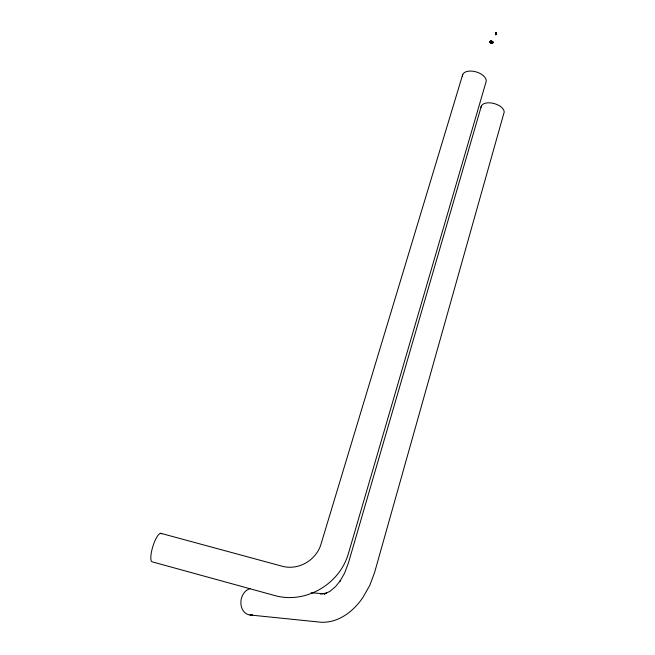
<?xml version="1.0" encoding="UTF-8"?>
<svg xmlns="http://www.w3.org/2000/svg" width="655" height="655" viewBox="0 0 655 655"><rect width="100%" height="100%" fill="white"/><g stroke="black" fill="none" stroke-linecap="round" stroke-linejoin="round"><path stroke-width="0.98" d="M481.417 105.848L348.435 562.956L344.628 573.035L340.027 581.132L340.567 580.42L335.475 586.7L329.874 591.383L324.176 594.159L326.591 593.078L320.459 593.848L323.251 593.7L311.084 592.783M491.872 41.724L492.036 41.535A1.466 0.843 16.1 0 1 492.732 42.821L492.38 42.649A1.064 0.614 16.1 0 0 491.872 41.724L491.88 41.683M496.285 33.233L495.679 34.731L495.843 32.766L496.113 33.258M495.508 34.281L495.941 32.807L496.359 33.266M495.589 34.437L495.999 32.914M495.639 34.527L496.105 32.914M495.679 34.731L496.146 32.987M495.868 34.518L495.999 33.037M462.733 74.482L321.261 543.298C316.742 560.197 298.205 571.103 281.298 565.994L160.794 533.309M495.974 34.224L495.409 34.24M492.11 42.624L491.995 41.871A0.876 0.557 15.4 0 0 491.373 41.642L490.955 41.658A0.876 0.524 20.6 0 0 490.603 41.928L491.307 42.657M495.9 34.281L495.63 33.864L496.04 34.715M249.899 614.971L321.13 622.25C338.578 622.971 353.454 611.352 362.845 597.565L369.862 585.234L374.644 572.347L503.752 113.643A11.888 6.329 15.6 0 0 494.181 103.564A11.888 6.329 15.6 0 0 481.04 107.453M495.843 32.766L496.171 33.241M252.691 614.808A13.378 10.586 -81.3 0 1 240.917 603.992A13.378 10.586 -81.3 0 1 250.513 588.55M462.414 76.226A12.273 6.755 16.4 0 1 475.669 71.772A12.273 6.755 16.4 0 1 485.887 82.448L348.329 553.843C339.536 584.121 305.901 604.008 275.223 595.673L152.533 561.933A14.934 3.938 -72.8 0 1 153.114 545.64A14.934 3.938 -72.8 0 1 161.687 533.858M491.913 43.034A1.384 0.802 16.1 0 1 490.349 42.444A1.384 0.802 16.1 0 1 490.407 41.453L491.676 41.404A1.384 0.802 16.1 0 1 492.675 42.747A1.384 0.77 13.8 0 1 491.921 43.034M491.152 41.625L490.955 41.658A0.876 0.508 16.1 0 0 490.963 42.51A0.876 0.508 16.1 0 0 492.282 42.46A0.876 0.508 16.1 0 0 491.373 41.642L491.152 41.625M490.832 42.706A0.876 0.508 16.1 0 0 492.224 42.649A0.876 0.508 16.1 0 0 491.086 41.854A0.876 0.508 16.1 0 0 490.832 42.706M490.595 42.608A1.384 0.802 16.1 0 0 492.789 42.526A1.384 0.802 16.1 0 0 490.988 41.281A1.384 0.802 16.1 0 0 490.595 42.608M490.636 42.485A1.384 0.802 16.1 0 0 492.83 42.403A1.384 0.802 16.1 0 0 491.029 41.159A1.384 0.802 16.1 0 0 490.636 42.485M490.538 42.542A1.547 0.892 16.1 0 0 492.978 42.444A1.547 0.892 16.1 0 0 490.972 41.06A1.547 0.892 16.1 0 0 490.538 42.542M490.497 42.665A1.547 0.892 16.1 0 0 492.945 42.567A1.547 0.892 16.1 0 0 490.939 41.183A1.547 0.892 16.1 0 0 490.497 42.665M490.914 42.444A0.876 0.508 16.1 0 0 492.306 42.387A0.876 0.508 16.1 0 0 491.16 41.592A0.876 0.508 16.1 0 0 490.914 42.444"/></g></svg>
